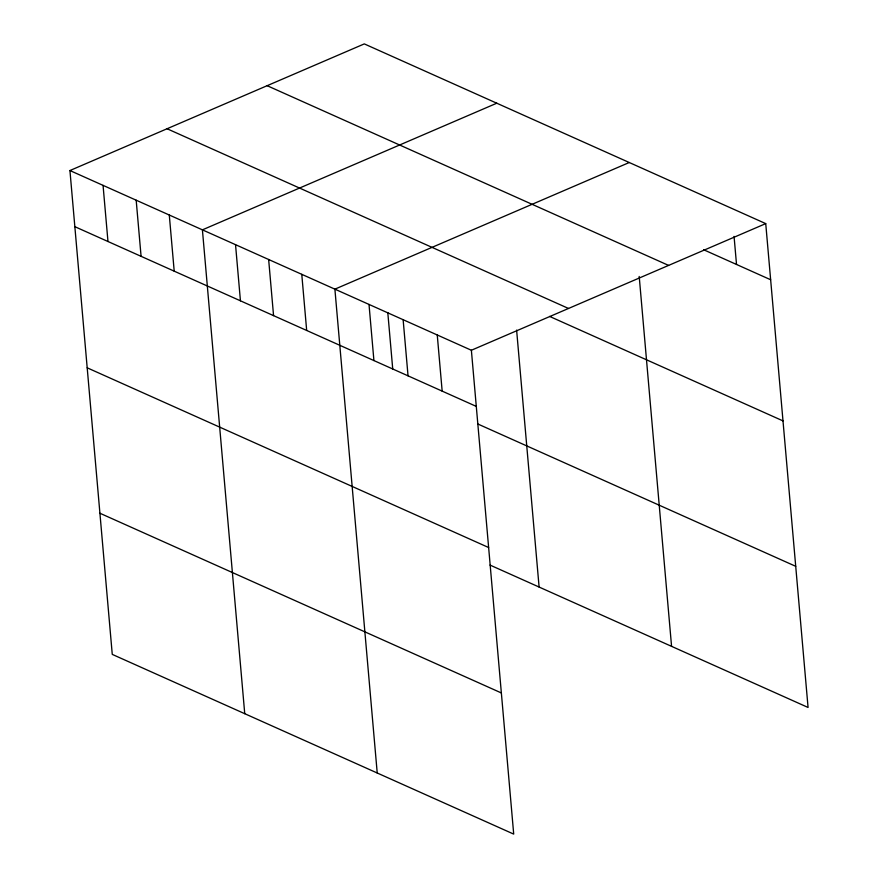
<?xml version="1.0" encoding="UTF-8"?>
<svg xmlns="http://www.w3.org/2000/svg" width="878" height="878" viewBox="0 0 878 878"><rect width="100%" height="100%" fill="white"/><g stroke="black" fill="none" stroke-linecap="round" stroke-linejoin="round"><path stroke-width="1.32" d="M69.933 170.541L471.376 350.256L513.707 834.1L112.263 654.384L69.933 170.541L364.293 43.9L765.737 223.616L808.067 707.459L490.034 565.081M496.772 103.209L202.412 229.849L244.742 713.693M629.241 162.518L334.891 289.158L377.222 772.991M471.376 350.256L765.737 223.616M703.618 249.736L770.643 279.742M267.153 85.693L668.597 265.408M167.072 128.748L568.516 308.463M549.595 316.409L782.989 420.891M74.849 226.678L476.282 406.393M477.687 423.931L795.709 566.31M87.196 367.816L488.64 547.532M99.916 513.235L501.36 692.951M734.063 236.401L736.521 264.465M639.206 276.438L671.571 646.351M516.615 330.106L539.103 587.042M437.255 334.99L442.161 391.116M403.134 319.713L408.04 375.839M387.791 312.535L392.74 369.089M369.012 304.436L373.918 360.562M301.769 274.331L306.674 330.457M268.646 259.504L273.563 315.63M235.534 244.677L240.44 300.803M169.289 215.022L174.206 271.159M136.178 200.195L141.084 256.332M103.055 185.368L107.972 241.505"/></g></svg>
